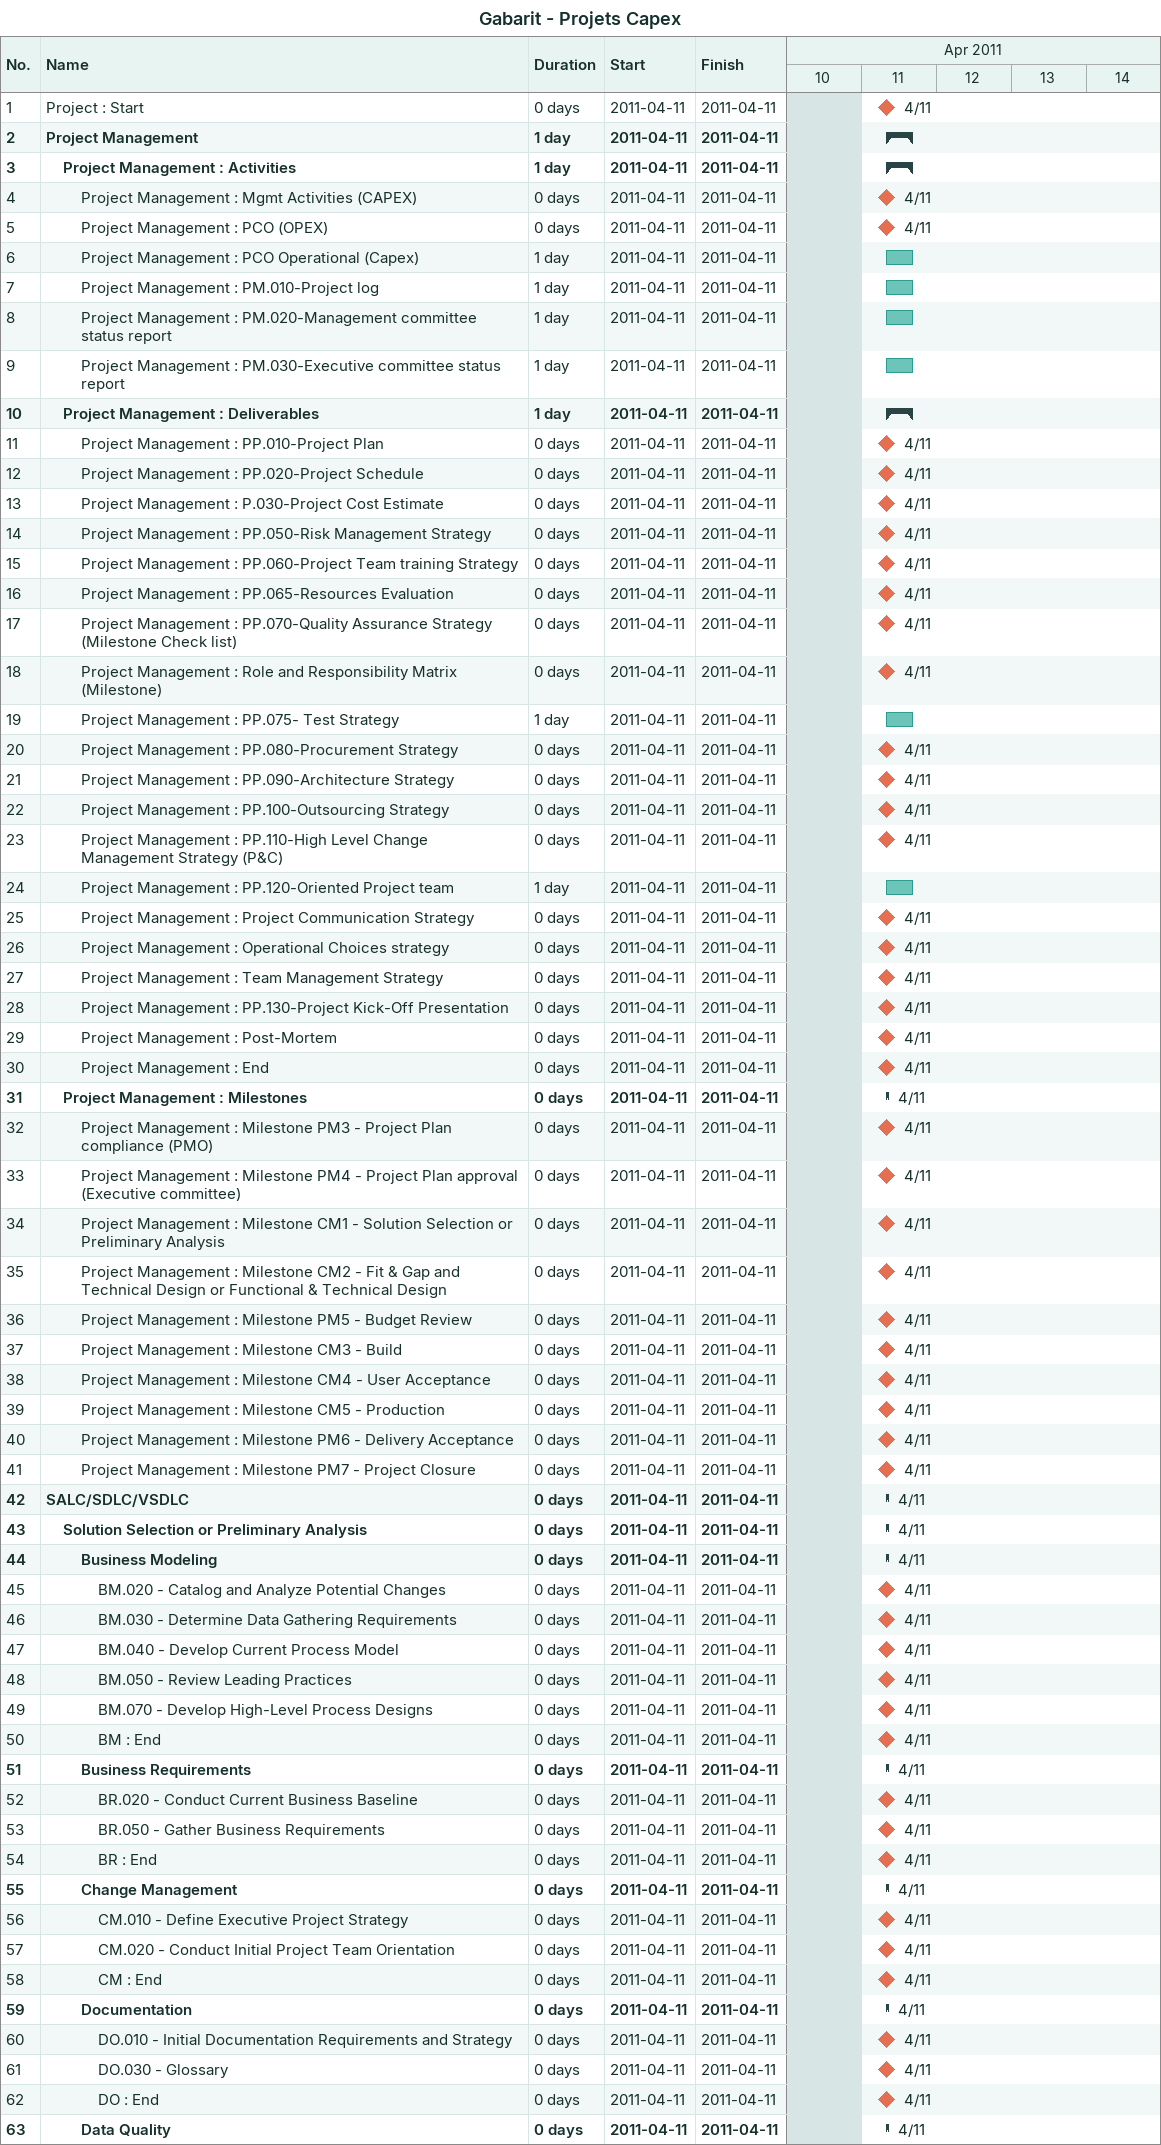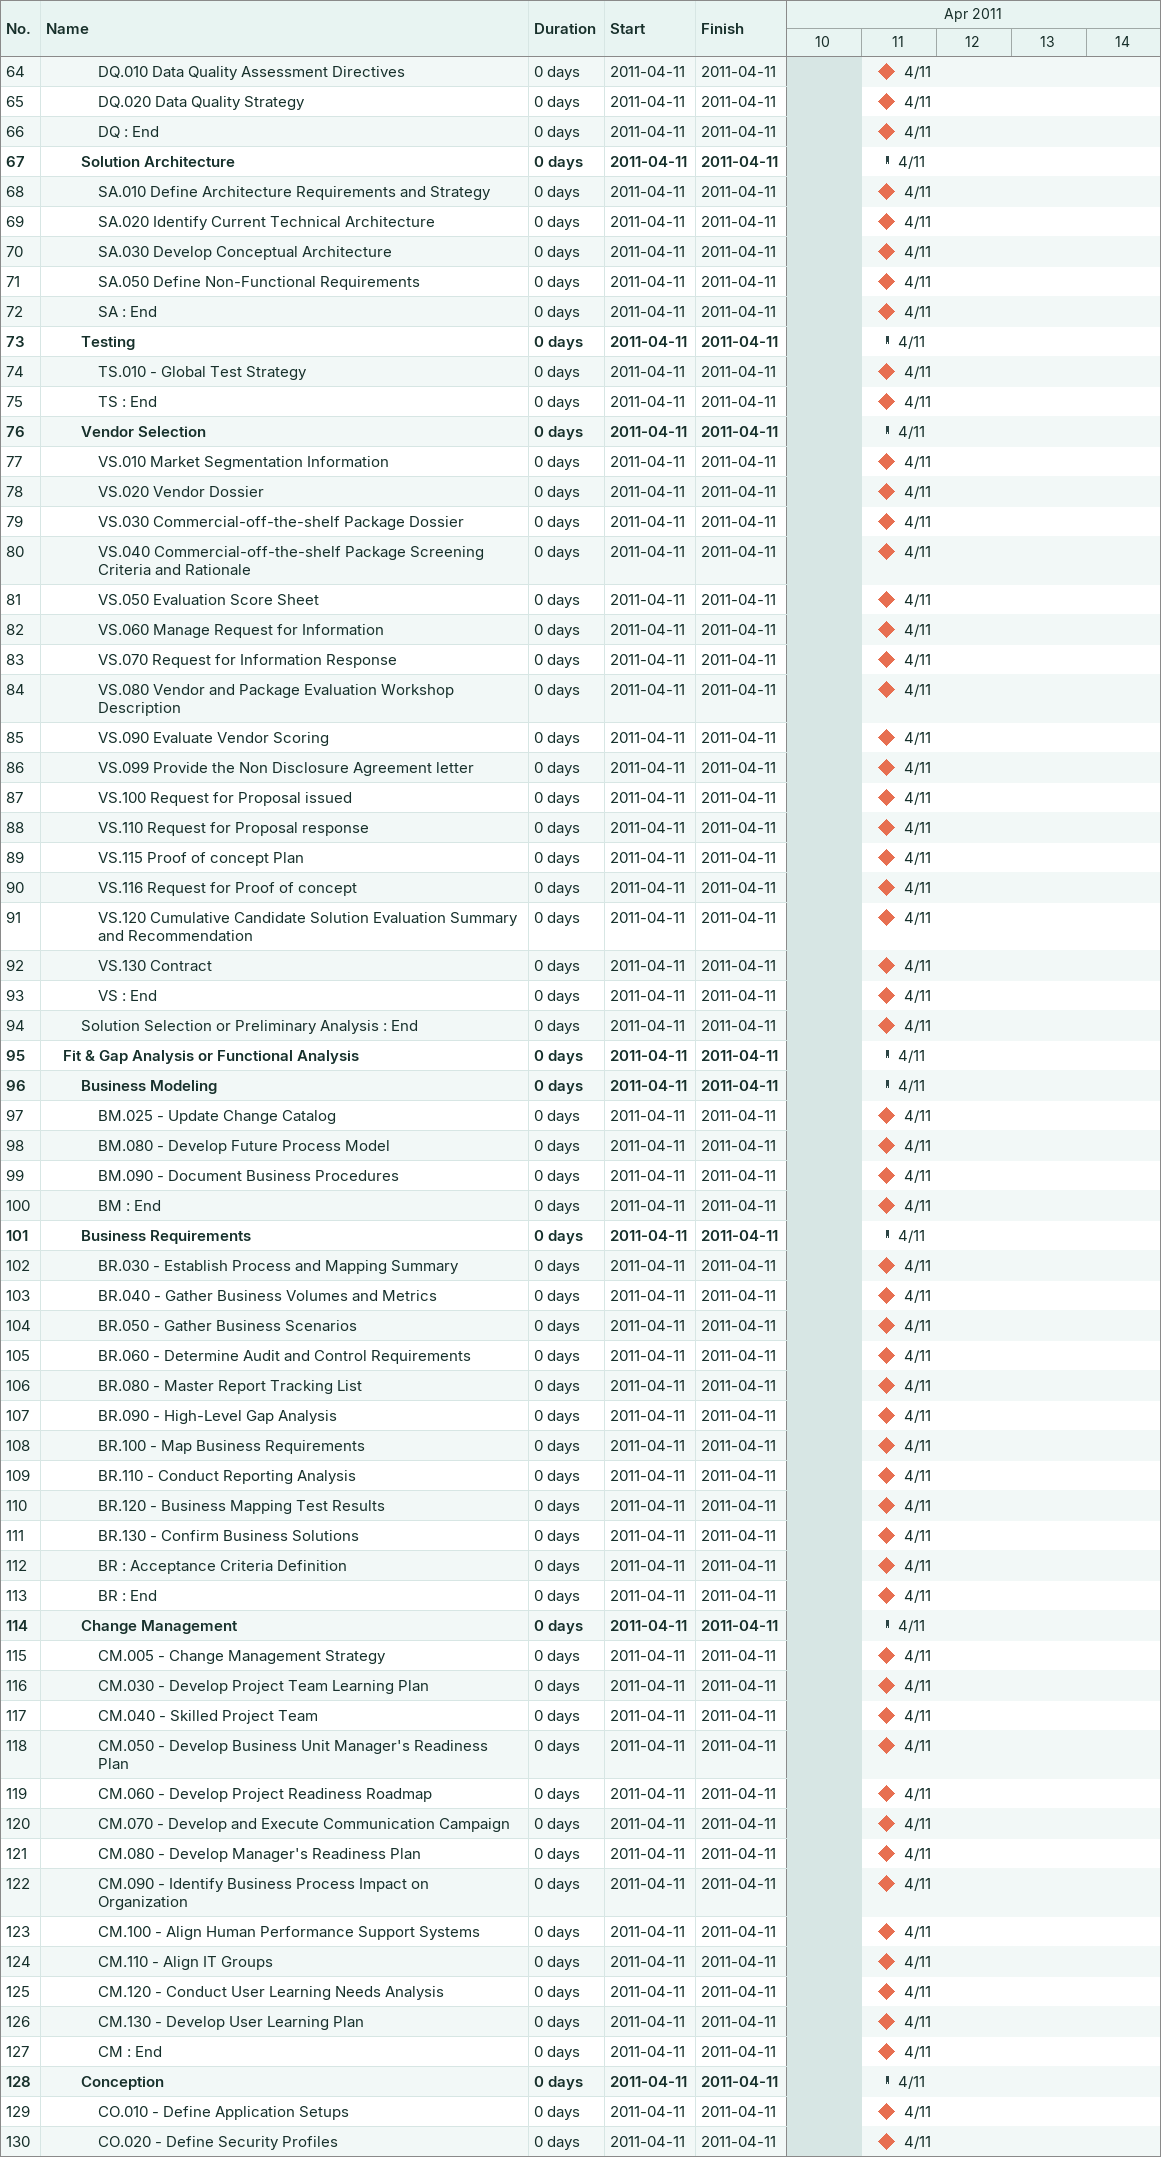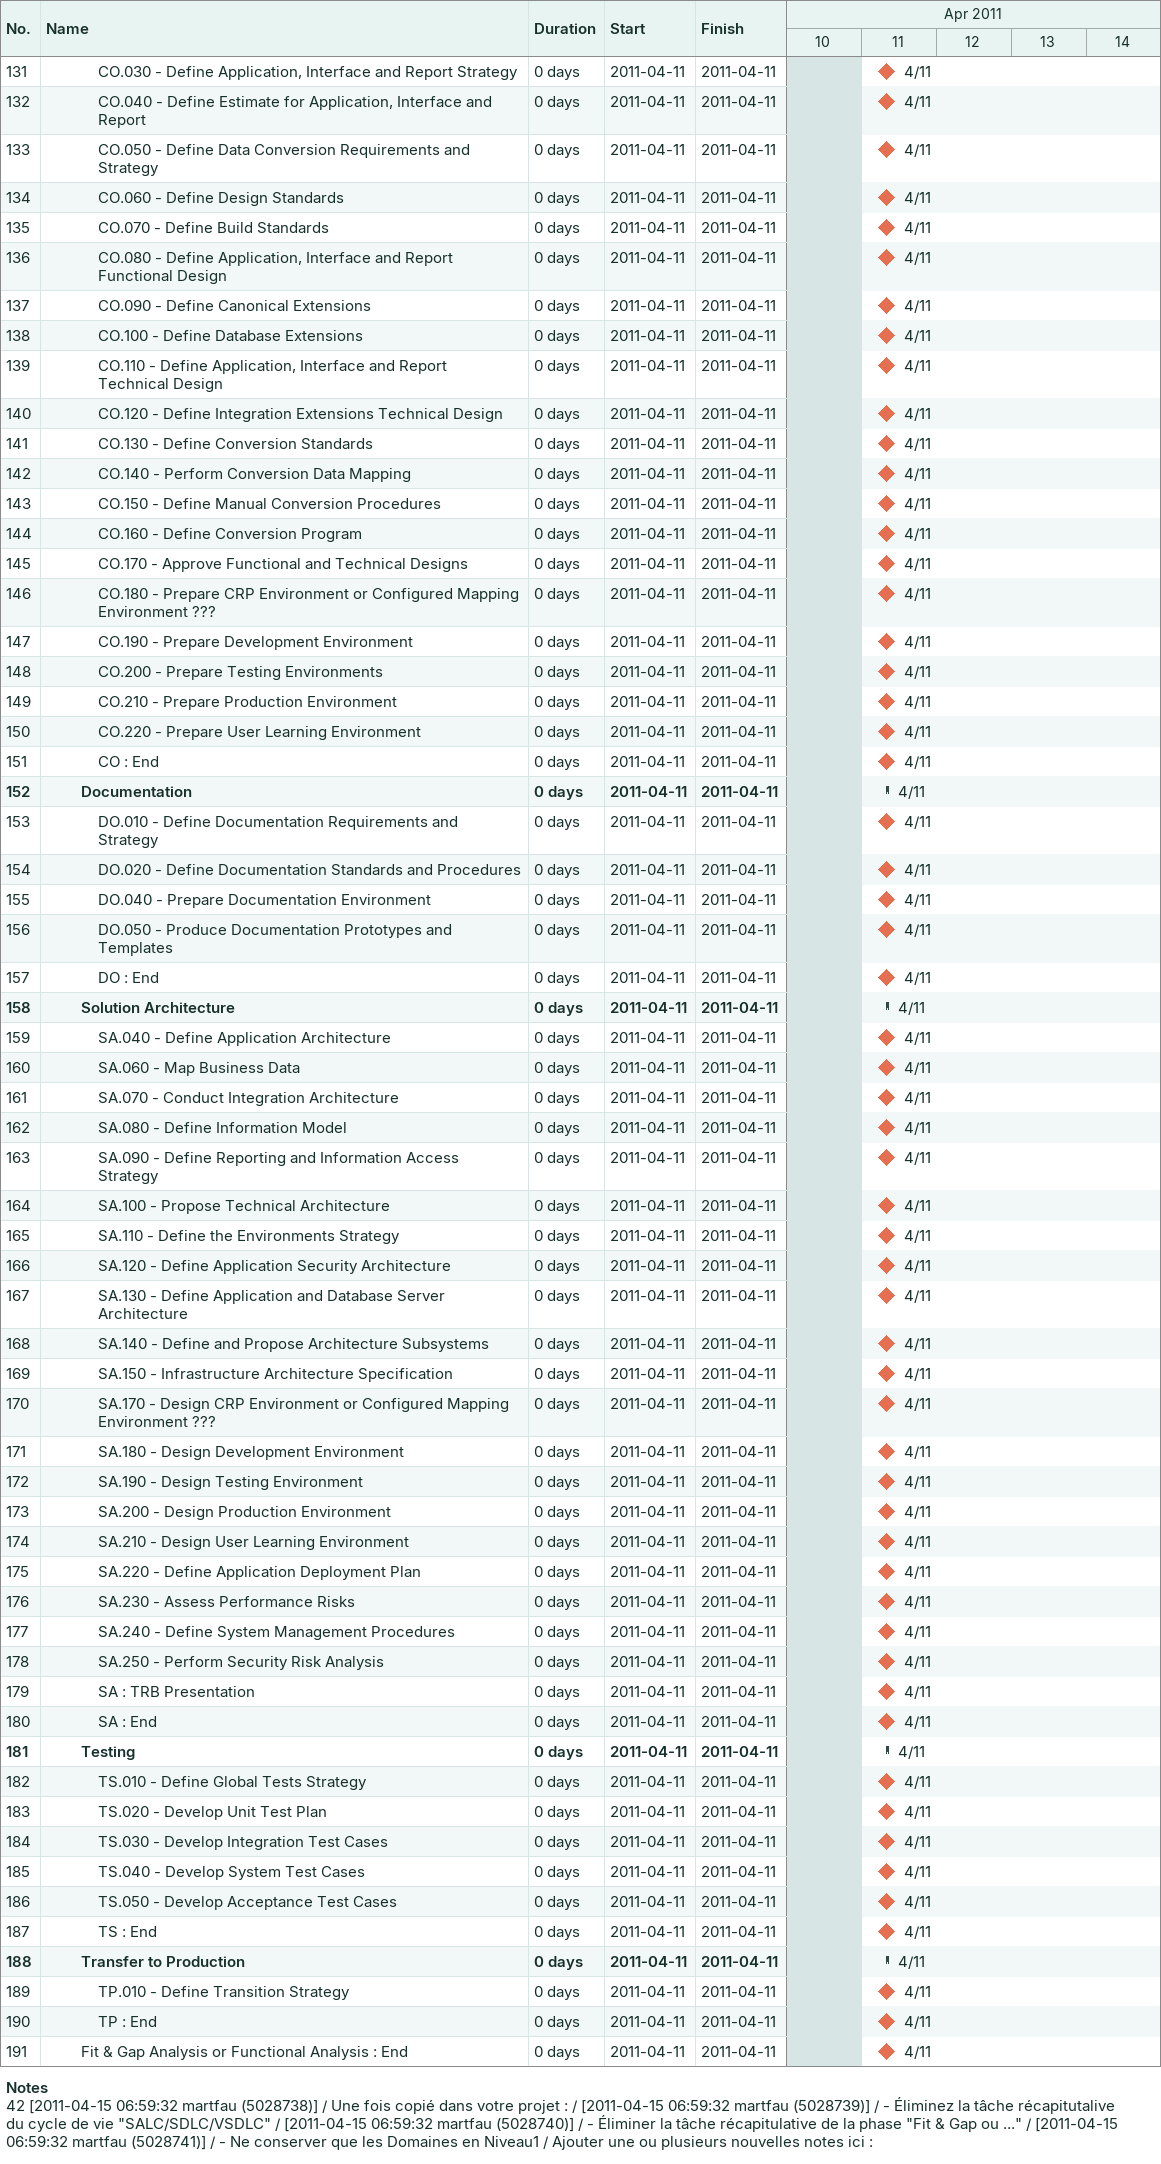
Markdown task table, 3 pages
Gabarit - Projets Capex

| ID | Level | Task | Duration | Start | Finish |
|---|---|---|---|---|---|
| 1 | 1 | Project : Start | 0d | 2011-04-11 | 2011-04-11 |
| 2 | 1 | **Project Management** | 1d | 2011-04-11 | 2011-04-11 |
| 3 | 2 | **Project Management : Activities** | 1d | 2011-04-11 | 2011-04-11 |
| 4 | 3 | Project Management : Mgmt Activities (CAPEX) | 0d | 2011-04-11 | 2011-04-11 |
| 5 | 3 | Project Management : PCO (OPEX) | 0d | 2011-04-11 | 2011-04-11 |
| 6 | 3 | Project Management : PCO Operational (Capex) | 1d | 2011-04-11 | 2011-04-11 |
| 7 | 3 | Project Management : PM.010-Project log | 1d | 2011-04-11 | 2011-04-11 |
| 8 | 3 | Project Management : PM.020-Management committee status report | 1d | 2011-04-11 | 2011-04-11 |
| 9 | 3 | Project Management : PM.030-Executive committee status report | 1d | 2011-04-11 | 2011-04-11 |
| 10 | 2 | **Project Management : Deliverables** | 1d | 2011-04-11 | 2011-04-11 |
| 11 | 3 | Project Management : PP.010-Project Plan | 0d | 2011-04-11 | 2011-04-11 |
| 12 | 3 | Project Management : PP.020-Project Schedule | 0d | 2011-04-11 | 2011-04-11 |
| 13 | 3 | Project Management : P.030-Project Cost Estimate | 0d | 2011-04-11 | 2011-04-11 |
| 14 | 3 | Project Management : PP.050-Risk Management Strategy | 0d | 2011-04-11 | 2011-04-11 |
| 15 | 3 | Project Management : PP.060-Project Team training Strategy | 0d | 2011-04-11 | 2011-04-11 |
| 16 | 3 | Project Management : PP.065-Resources Evaluation | 0d | 2011-04-11 | 2011-04-11 |
| 17 | 3 | Project Management : PP.070-Quality Assurance Strategy (Milestone Check list) | 0d | 2011-04-11 | 2011-04-11 |
| 18 | 3 | Project Management : Role and Responsibility Matrix (Milestone) | 0d | 2011-04-11 | 2011-04-11 |
| 19 | 3 | Project Management : PP.075- Test Strategy | 1d | 2011-04-11 | 2011-04-11 |
| 20 | 3 | Project Management : PP.080-Procurement Strategy | 0d | 2011-04-11 | 2011-04-11 |
| 21 | 3 | Project Management : PP.090-Architecture Strategy | 0d | 2011-04-11 | 2011-04-11 |
| 22 | 3 | Project Management : PP.100-Outsourcing Strategy | 0d | 2011-04-11 | 2011-04-11 |
| 23 | 3 | Project Management : PP.110-High Level Change Management Strategy (P&C) | 0d | 2011-04-11 | 2011-04-11 |
| 24 | 3 | Project Management : PP.120-Oriented Project team | 1d | 2011-04-11 | 2011-04-11 |
| 25 | 3 | Project Management : Project Communication Strategy | 0d | 2011-04-11 | 2011-04-11 |
| 26 | 3 | Project Management : Operational Choices strategy | 0d | 2011-04-11 | 2011-04-11 |
| 27 | 3 | Project Management : Team Management Strategy | 0d | 2011-04-11 | 2011-04-11 |
| 28 | 3 | Project Management : PP.130-Project Kick-Off Presentation | 0d | 2011-04-11 | 2011-04-11 |
| 29 | 3 | Project Management : Post-Mortem | 0d | 2011-04-11 | 2011-04-11 |
| 30 | 3 | Project Management : End | 0d | 2011-04-11 | 2011-04-11 |
| 31 | 2 | **Project Management : Milestones** | 0d | 2011-04-11 | 2011-04-11 |
| 32 | 3 | Project Management : Milestone PM3 - Project Plan compliance (PMO) | 0d | 2011-04-11 | 2011-04-11 |
| 33 | 3 | Project Management : Milestone PM4 - Project Plan approval (Executive committee) | 0d | 2011-04-11 | 2011-04-11 |
| 34 | 3 | Project Management : Milestone CM1 - Solution Selection or Preliminary Analysis | 0d | 2011-04-11 | 2011-04-11 |
| 35 | 3 | Project Management : Milestone CM2 - Fit & Gap and Technical Design or Functional & Technical Design | 0d | 2011-04-11 | 2011-04-11 |
| 36 | 3 | Project Management : Milestone PM5 - Budget Review | 0d | 2011-04-11 | 2011-04-11 |
| 37 | 3 | Project Management : Milestone CM3 - Build | 0d | 2011-04-11 | 2011-04-11 |
| 38 | 3 | Project Management : Milestone CM4 - User Acceptance | 0d | 2011-04-11 | 2011-04-11 |
| 39 | 3 | Project Management : Milestone CM5 - Production | 0d | 2011-04-11 | 2011-04-11 |
| 40 | 3 | Project Management : Milestone PM6 - Delivery Acceptance | 0d | 2011-04-11 | 2011-04-11 |
| 41 | 3 | Project Management : Milestone PM7 - Project Closure | 0d | 2011-04-11 | 2011-04-11 |
| 42 | 1 | **SALC/SDLC/VSDLC** | 0d | 2011-04-11 | 2011-04-11 |
| 43 | 2 | **Solution Selection or Preliminary Analysis** | 0d | 2011-04-11 | 2011-04-11 |
| 44 | 3 | **Business Modeling** | 0d | 2011-04-11 | 2011-04-11 |
| 45 | 4 | BM.020 - Catalog and Analyze Potential Changes | 0d | 2011-04-11 | 2011-04-11 |
| 46 | 4 | BM.030 - Determine Data Gathering Requirements | 0d | 2011-04-11 | 2011-04-11 |
| 47 | 4 | BM.040 - Develop Current Process Model | 0d | 2011-04-11 | 2011-04-11 |
| 48 | 4 | BM.050 - Review Leading Practices | 0d | 2011-04-11 | 2011-04-11 |
| 49 | 4 | BM.070 - Develop High-Level Process Designs | 0d | 2011-04-11 | 2011-04-11 |
| 50 | 4 | BM : End | 0d | 2011-04-11 | 2011-04-11 |
| 51 | 3 | **Business Requirements** | 0d | 2011-04-11 | 2011-04-11 |
| 52 | 4 | BR.020 - Conduct Current Business Baseline | 0d | 2011-04-11 | 2011-04-11 |
| 53 | 4 | BR.050 - Gather Business Requirements | 0d | 2011-04-11 | 2011-04-11 |
| 54 | 4 | BR : End | 0d | 2011-04-11 | 2011-04-11 |
| 55 | 3 | **Change Management** | 0d | 2011-04-11 | 2011-04-11 |
| 56 | 4 | CM.010 - Define Executive Project Strategy | 0d | 2011-04-11 | 2011-04-11 |
| 57 | 4 | CM.020 - Conduct Initial Project Team Orientation | 0d | 2011-04-11 | 2011-04-11 |
| 58 | 4 | CM : End | 0d | 2011-04-11 | 2011-04-11 |
| 59 | 3 | **Documentation** | 0d | 2011-04-11 | 2011-04-11 |
| 60 | 4 | DO.010 - Initial Documentation Requirements and Strategy | 0d | 2011-04-11 | 2011-04-11 |
| 61 | 4 | DO.030 - Glossary | 0d | 2011-04-11 | 2011-04-11 |
| 62 | 4 | DO : End | 0d | 2011-04-11 | 2011-04-11 |
| 63 | 3 | **Data Quality** | 0d | 2011-04-11 | 2011-04-11 |
| 64 | 4 | DQ.010 Data Quality Assessment Directives | 0d | 2011-04-11 | 2011-04-11 |
| 65 | 4 | DQ.020 Data Quality Strategy | 0d | 2011-04-11 | 2011-04-11 |
| 66 | 4 | DQ : End | 0d | 2011-04-11 | 2011-04-11 |
| 67 | 3 | **Solution Architecture** | 0d | 2011-04-11 | 2011-04-11 |
| 68 | 4 | SA.010 Define Architecture Requirements and Strategy | 0d | 2011-04-11 | 2011-04-11 |
| 69 | 4 | SA.020 Identify Current Technical Architecture | 0d | 2011-04-11 | 2011-04-11 |
| 70 | 4 | SA.030 Develop Conceptual Architecture | 0d | 2011-04-11 | 2011-04-11 |
| 71 | 4 | SA.050 Define Non-Functional Requirements | 0d | 2011-04-11 | 2011-04-11 |
| 72 | 4 | SA : End | 0d | 2011-04-11 | 2011-04-11 |
| 73 | 3 | **Testing** | 0d | 2011-04-11 | 2011-04-11 |
| 74 | 4 | TS.010 - Global Test Strategy | 0d | 2011-04-11 | 2011-04-11 |
| 75 | 4 | TS : End | 0d | 2011-04-11 | 2011-04-11 |
| 76 | 3 | **Vendor Selection** | 0d | 2011-04-11 | 2011-04-11 |
| 77 | 4 | VS.010 Market Segmentation Information | 0d | 2011-04-11 | 2011-04-11 |
| 78 | 4 | VS.020 Vendor Dossier | 0d | 2011-04-11 | 2011-04-11 |
| 79 | 4 | VS.030 Commercial-off-the-shelf Package Dossier | 0d | 2011-04-11 | 2011-04-11 |
| 80 | 4 | VS.040 Commercial-off-the-shelf Package Screening Criteria and Rationale | 0d | 2011-04-11 | 2011-04-11 |
| 81 | 4 | VS.050 Evaluation Score Sheet | 0d | 2011-04-11 | 2011-04-11 |
| 82 | 4 | VS.060 Manage Request for Information | 0d | 2011-04-11 | 2011-04-11 |
| 83 | 4 | VS.070 Request for Information Response | 0d | 2011-04-11 | 2011-04-11 |
| 84 | 4 | VS.080 Vendor and Package Evaluation Workshop Description | 0d | 2011-04-11 | 2011-04-11 |
| 85 | 4 | VS.090 Evaluate Vendor Scoring | 0d | 2011-04-11 | 2011-04-11 |
| 86 | 4 | VS.099 Provide the Non Disclosure Agreement letter | 0d | 2011-04-11 | 2011-04-11 |
| 87 | 4 | VS.100 Request for Proposal issued | 0d | 2011-04-11 | 2011-04-11 |
| 88 | 4 | VS.110 Request for Proposal response | 0d | 2011-04-11 | 2011-04-11 |
| 89 | 4 | VS.115 Proof of concept Plan | 0d | 2011-04-11 | 2011-04-11 |
| 90 | 4 | VS.116 Request for Proof of concept | 0d | 2011-04-11 | 2011-04-11 |
| 91 | 4 | VS.120 Cumulative Candidate Solution Evaluation Summary and Recommendation | 0d | 2011-04-11 | 2011-04-11 |
| 92 | 4 | VS.130 Contract | 0d | 2011-04-11 | 2011-04-11 |
| 93 | 4 | VS : End | 0d | 2011-04-11 | 2011-04-11 |
| 94 | 3 | Solution Selection or Preliminary Analysis : End | 0d | 2011-04-11 | 2011-04-11 |
| 95 | 2 | **Fit & Gap Analysis or Functional Analysis** | 0d | 2011-04-11 | 2011-04-11 |
| 96 | 3 | **Business Modeling** | 0d | 2011-04-11 | 2011-04-11 |
| 97 | 4 | BM.025 - Update Change Catalog | 0d | 2011-04-11 | 2011-04-11 |
| 98 | 4 | BM.080 - Develop Future Process Model | 0d | 2011-04-11 | 2011-04-11 |
| 99 | 4 | BM.090 - Document Business Procedures | 0d | 2011-04-11 | 2011-04-11 |
| 100 | 4 | BM : End | 0d | 2011-04-11 | 2011-04-11 |
| 101 | 3 | **Business Requirements** | 0d | 2011-04-11 | 2011-04-11 |
| 102 | 4 | BR.030 - Establish Process and Mapping Summary | 0d | 2011-04-11 | 2011-04-11 |
| 103 | 4 | BR.040 - Gather Business Volumes and Metrics | 0d | 2011-04-11 | 2011-04-11 |
| 104 | 4 | BR.050 - Gather Business Scenarios | 0d | 2011-04-11 | 2011-04-11 |
| 105 | 4 | BR.060 - Determine Audit and Control Requirements | 0d | 2011-04-11 | 2011-04-11 |
| 106 | 4 | BR.080 - Master Report Tracking List | 0d | 2011-04-11 | 2011-04-11 |
| 107 | 4 | BR.090 - High-Level Gap Analysis | 0d | 2011-04-11 | 2011-04-11 |
| 108 | 4 | BR.100 - Map Business Requirements | 0d | 2011-04-11 | 2011-04-11 |
| 109 | 4 | BR.110 - Conduct Reporting Analysis | 0d | 2011-04-11 | 2011-04-11 |
| 110 | 4 | BR.120 - Business Mapping Test Results | 0d | 2011-04-11 | 2011-04-11 |
| 111 | 4 | BR.130 - Confirm Business Solutions | 0d | 2011-04-11 | 2011-04-11 |
| 112 | 4 | BR : Acceptance Criteria Definition | 0d | 2011-04-11 | 2011-04-11 |
| 113 | 4 | BR : End | 0d | 2011-04-11 | 2011-04-11 |
| 114 | 3 | **Change Management** | 0d | 2011-04-11 | 2011-04-11 |
| 115 | 4 | CM.005 - Change Management Strategy | 0d | 2011-04-11 | 2011-04-11 |
| 116 | 4 | CM.030 - Develop Project Team Learning Plan | 0d | 2011-04-11 | 2011-04-11 |
| 117 | 4 | CM.040 - Skilled Project Team | 0d | 2011-04-11 | 2011-04-11 |
| 118 | 4 | CM.050 - Develop Business Unit Manager's Readiness Plan | 0d | 2011-04-11 | 2011-04-11 |
| 119 | 4 | CM.060 - Develop Project Readiness Roadmap | 0d | 2011-04-11 | 2011-04-11 |
| 120 | 4 | CM.070 - Develop and Execute Communication Campaign | 0d | 2011-04-11 | 2011-04-11 |
| 121 | 4 | CM.080 - Develop Manager's Readiness Plan | 0d | 2011-04-11 | 2011-04-11 |
| 122 | 4 | CM.090 - Identify Business Process Impact on Organization | 0d | 2011-04-11 | 2011-04-11 |
| 123 | 4 | CM.100 - Align Human Performance Support Systems | 0d | 2011-04-11 | 2011-04-11 |
| 124 | 4 | CM.110 - Align IT Groups | 0d | 2011-04-11 | 2011-04-11 |
| 125 | 4 | CM.120 - Conduct User Learning Needs Analysis | 0d | 2011-04-11 | 2011-04-11 |
| 126 | 4 | CM.130 - Develop User Learning Plan | 0d | 2011-04-11 | 2011-04-11 |
| 127 | 4 | CM : End | 0d | 2011-04-11 | 2011-04-11 |
| 128 | 3 | **Conception** | 0d | 2011-04-11 | 2011-04-11 |
| 129 | 4 | CO.010 - Define Application Setups | 0d | 2011-04-11 | 2011-04-11 |
| 130 | 4 | CO.020 - Define Security Profiles | 0d | 2011-04-11 | 2011-04-11 |
| 131 | 4 | CO.030 - Define Application, Interface and Report Strategy | 0d | 2011-04-11 | 2011-04-11 |
| 132 | 4 | CO.040 - Define Estimate for Application, Interface and Report | 0d | 2011-04-11 | 2011-04-11 |
| 133 | 4 | CO.050 - Define Data Conversion Requirements and Strategy | 0d | 2011-04-11 | 2011-04-11 |
| 134 | 4 | CO.060 - Define Design Standards | 0d | 2011-04-11 | 2011-04-11 |
| 135 | 4 | CO.070 - Define Build Standards | 0d | 2011-04-11 | 2011-04-11 |
| 136 | 4 | CO.080 - Define Application, Interface and Report Functional Design | 0d | 2011-04-11 | 2011-04-11 |
| 137 | 4 | CO.090 - Define Canonical Extensions | 0d | 2011-04-11 | 2011-04-11 |
| 138 | 4 | CO.100 - Define Database Extensions | 0d | 2011-04-11 | 2011-04-11 |
| 139 | 4 | CO.110 - Define Application, Interface and Report Technical Design | 0d | 2011-04-11 | 2011-04-11 |
| 140 | 4 | CO.120 - Define Integration Extensions Technical Design | 0d | 2011-04-11 | 2011-04-11 |
| 141 | 4 | CO.130 - Define Conversion Standards | 0d | 2011-04-11 | 2011-04-11 |
| 142 | 4 | CO.140 - Perform Conversion Data Mapping | 0d | 2011-04-11 | 2011-04-11 |
| 143 | 4 | CO.150 - Define Manual Conversion Procedures | 0d | 2011-04-11 | 2011-04-11 |
| 144 | 4 | CO.160 - Define Conversion Program | 0d | 2011-04-11 | 2011-04-11 |
| 145 | 4 | CO.170 - Approve Functional and Technical Designs | 0d | 2011-04-11 | 2011-04-11 |
| 146 | 4 | CO.180 - Prepare CRP Environment or Configured Mapping Environment ??? | 0d | 2011-04-11 | 2011-04-11 |
| 147 | 4 | CO.190 - Prepare Development Environment | 0d | 2011-04-11 | 2011-04-11 |
| 148 | 4 | CO.200 - Prepare Testing Environments | 0d | 2011-04-11 | 2011-04-11 |
| 149 | 4 | CO.210 - Prepare Production Environment | 0d | 2011-04-11 | 2011-04-11 |
| 150 | 4 | CO.220 - Prepare User Learning Environment | 0d | 2011-04-11 | 2011-04-11 |
| 151 | 4 | CO : End | 0d | 2011-04-11 | 2011-04-11 |
| 152 | 3 | **Documentation** | 0d | 2011-04-11 | 2011-04-11 |
| 153 | 4 | DO.010 - Define Documentation Requirements and Strategy | 0d | 2011-04-11 | 2011-04-11 |
| 154 | 4 | DO.020 - Define Documentation Standards and Procedures | 0d | 2011-04-11 | 2011-04-11 |
| 155 | 4 | DO.040 - Prepare Documentation Environment | 0d | 2011-04-11 | 2011-04-11 |
| 156 | 4 | DO.050 - Produce Documentation Prototypes and Templates | 0d | 2011-04-11 | 2011-04-11 |
| 157 | 4 | DO : End | 0d | 2011-04-11 | 2011-04-11 |
| 158 | 3 | **Solution Architecture** | 0d | 2011-04-11 | 2011-04-11 |
| 159 | 4 | SA.040 - Define Application Architecture | 0d | 2011-04-11 | 2011-04-11 |
| 160 | 4 | SA.060 - Map Business Data | 0d | 2011-04-11 | 2011-04-11 |
| 161 | 4 | SA.070 - Conduct Integration Architecture | 0d | 2011-04-11 | 2011-04-11 |
| 162 | 4 | SA.080 - Define Information Model | 0d | 2011-04-11 | 2011-04-11 |
| 163 | 4 | SA.090 - Define Reporting and Information Access Strategy | 0d | 2011-04-11 | 2011-04-11 |
| 164 | 4 | SA.100 - Propose Technical Architecture | 0d | 2011-04-11 | 2011-04-11 |
| 165 | 4 | SA.110 - Define the Environments Strategy | 0d | 2011-04-11 | 2011-04-11 |
| 166 | 4 | SA.120 - Define Application Security Architecture | 0d | 2011-04-11 | 2011-04-11 |
| 167 | 4 | SA.130 - Define Application and Database Server Architecture | 0d | 2011-04-11 | 2011-04-11 |
| 168 | 4 | SA.140 - Define and Propose Architecture Subsystems | 0d | 2011-04-11 | 2011-04-11 |
| 169 | 4 | SA.150 - Infrastructure Architecture Specification | 0d | 2011-04-11 | 2011-04-11 |
| 170 | 4 | SA.170 - Design CRP Environment or Configured Mapping Environment ??? | 0d | 2011-04-11 | 2011-04-11 |
| 171 | 4 | SA.180 - Design Development Environment | 0d | 2011-04-11 | 2011-04-11 |
| 172 | 4 | SA.190 - Design Testing Environment | 0d | 2011-04-11 | 2011-04-11 |
| 173 | 4 | SA.200 - Design Production Environment | 0d | 2011-04-11 | 2011-04-11 |
| 174 | 4 | SA.210 - Design User Learning Environment | 0d | 2011-04-11 | 2011-04-11 |
| 175 | 4 | SA.220 - Define Application Deployment Plan | 0d | 2011-04-11 | 2011-04-11 |
| 176 | 4 | SA.230 - Assess Performance Risks | 0d | 2011-04-11 | 2011-04-11 |
| 177 | 4 | SA.240 - Define System Management Procedures | 0d | 2011-04-11 | 2011-04-11 |
| 178 | 4 | SA.250 - Perform Security Risk Analysis | 0d | 2011-04-11 | 2011-04-11 |
| 179 | 4 | SA : TRB Presentation | 0d | 2011-04-11 | 2011-04-11 |
| 180 | 4 | SA : End | 0d | 2011-04-11 | 2011-04-11 |
| 181 | 3 | **Testing** | 0d | 2011-04-11 | 2011-04-11 |
| 182 | 4 | TS.010 - Define Global Tests Strategy | 0d | 2011-04-11 | 2011-04-11 |
| 183 | 4 | TS.020 - Develop Unit Test Plan | 0d | 2011-04-11 | 2011-04-11 |
| 184 | 4 | TS.030 - Develop Integration Test Cases | 0d | 2011-04-11 | 2011-04-11 |
| 185 | 4 | TS.040 - Develop System Test Cases | 0d | 2011-04-11 | 2011-04-11 |
| 186 | 4 | TS.050 - Develop Acceptance Test Cases | 0d | 2011-04-11 | 2011-04-11 |
| 187 | 4 | TS : End | 0d | 2011-04-11 | 2011-04-11 |
| 188 | 3 | **Transfer to Production** | 0d | 2011-04-11 | 2011-04-11 |
| 189 | 4 | TP.010 - Define Transition Strategy | 0d | 2011-04-11 | 2011-04-11 |
| 190 | 4 | TP : End | 0d | 2011-04-11 | 2011-04-11 |
| 191 | 3 | Fit & Gap Analysis or Functional Analysis : End | 0d | 2011-04-11 | 2011-04-11 |

Notes
- 42: [2011-04-15 06:59:32 martfau (5028738)] / Une fois copié dans votre projet : / [2011-04-15 06:59:32 martfau (5028739)] / - Éliminez la tâche récapitutalive du cycle de vie "SALC/SDLC/VSDLC" / [2011-04-15 06:59:32 martfau (5028740)] / - Éliminer la tâche récapitulative de la phase "Fit & Gap ou ..." / [2011-04-15 06:59:32 martfau (5028741)] / - Ne conserver que les Domaines en Niveau1 / Ajouter une ou plusieurs nouvelles notes ici :
